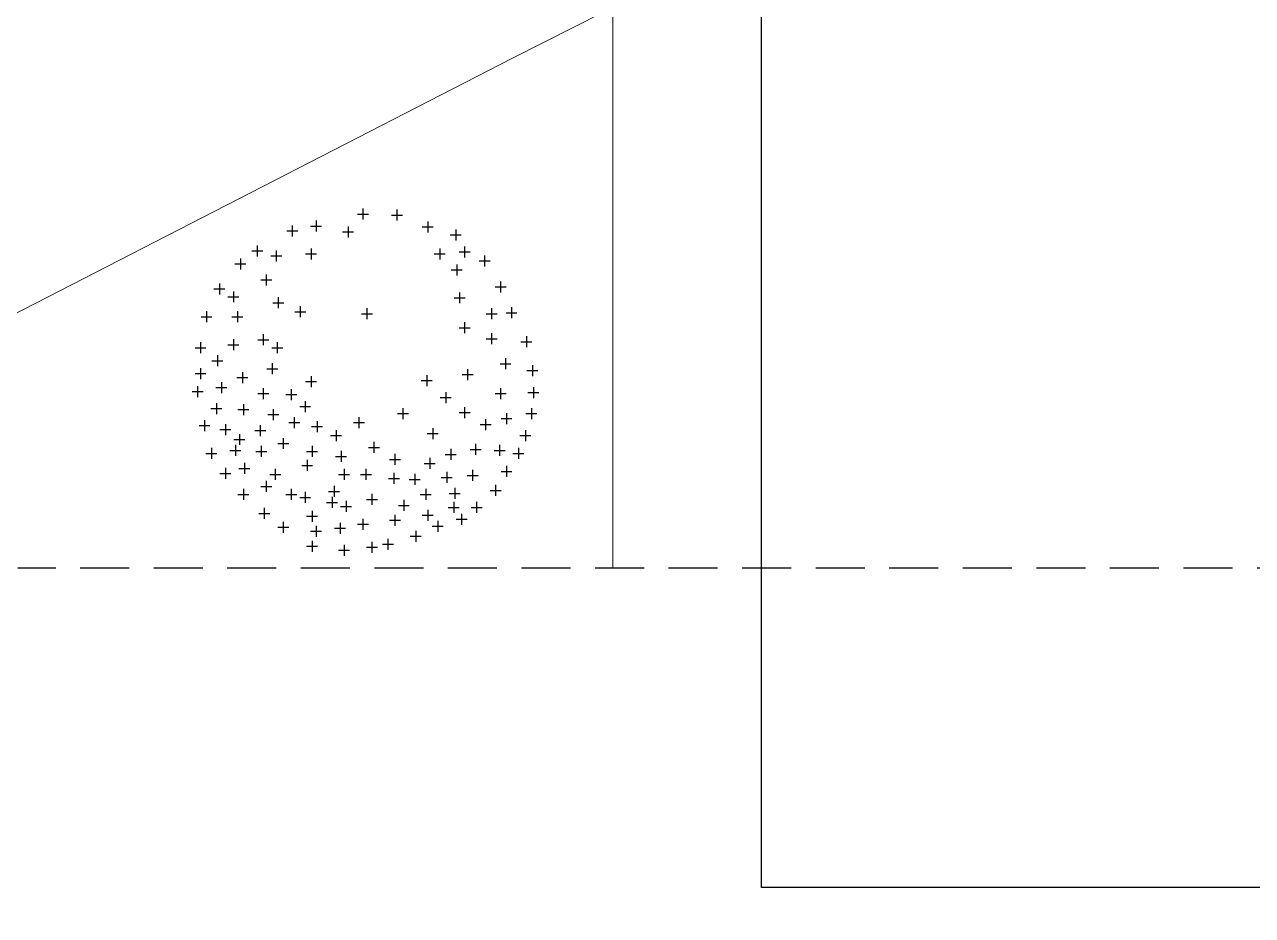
# Model space of a CAD drawing. Header units: inches. Extents: x 203 to 1065, y -1127 to 921.
# Drawn here: x 828.91 to 835.17, y 355.64 to 360.18 of the extents above; entities that cross this region are included whole.
import ezdxf

# ---------------------------------------------------------------- set-up
doc = ezdxf.new("R2010")
doc.units = ezdxf.units.IN
doc.header["$MEASUREMENT"] = 0
doc.linetypes.add('DASHED2', pattern=[0.375, 0.25, -0.125])
for name, color, linetype in [('CC', 110, 'Continuous'), ('CURVAS', 32, 'Continuous'), ('Vegetación', 102, 'Continuous')]:
    doc.layers.add(name, color=color, linetype=linetype)
doc.layers.add('Limite terrenos', color=2, linetype='DASHED2', transparency=0.4)

# ---------------------------------------------------------------- blocks, each defined once
blk = doc.blocks.new('RB13')
for p, q in [((0.00127, 0.49667), (0.00127, 0.4655)), ((-0.09496, 0.49383), (-0.09496, 0.46267)), ((-0.07937, 0.47825), (-0.11054, 0.47825)), ((0.01685, 0.48108), (-0.01432, 0.48108)), ((0.13428, 0.46267), (0.13428, 0.4315)), ((-0.18269, 0.45983), (-0.18269, 0.42867)), ((0.14987, 0.44708), (0.1187, 0.44708)), ((0.2022, 0.4485), (0.2022, 0.41733)), ((-0.16711, 0.44425), (-0.19827, 0.44425)), ((0.04372, 0.44567), (0.04372, 0.4145)), ((-0.26193, 0.43717), (-0.26193, 0.406)), ((0.21779, 0.43292), (0.18662, 0.43292)), ((0.0593, 0.43008), (0.02814, 0.43008)), ((-0.24635, 0.42158), (-0.27752, 0.42158)), ((0.30126, 0.39183), (0.30126, 0.36066)), ((-0.2874, 0.389), (-0.2874, 0.35783)), ((-0.21665, 0.38333), (-0.21665, 0.35216)), ((0.14843, 0.38333), (0.14843, 0.35216)), ((0.24749, 0.37767), (0.24749, 0.3465)), ((-0.27182, 0.37342), (-0.30299, 0.37342)), ((0.31684, 0.37625), (0.28567, 0.37625)), ((-0.20107, 0.36775), (-0.23223, 0.36775)), ((0.16402, 0.36775), (0.13285, 0.36775)), ((-0.34401, 0.3635), (-0.34401, 0.33233)), ((0.26307, 0.36208), (0.2319, 0.36208)), ((0.34937, 0.355), (0.34937, 0.32383)), ((-0.32842, 0.34791), (-0.35959, 0.34791)), ((0.36495, 0.33941), (0.33379, 0.33941)), ((-0.26476, 0.338), (-0.26476, 0.30683)), ((-0.24918, 0.32241), (-0.28035, 0.32241)), ((0.27579, 0.30966), (0.27579, 0.2785)), ((0.29137, 0.29408), (0.2602, 0.29408)), ((-0.38929, 0.28983), (-0.38929, 0.25866)), ((0.4088, 0.28416), (0.4088, 0.253)), ((-0.3737, 0.27425), (-0.40487, 0.27425)), ((0.42439, 0.26858), (0.39322, 0.26858)), ((0.36918, 0.2615), (0.36918, 0.23033)), ((-0.27325, 0.25866), (-0.27325, 0.22749)), ((0.24183, 0.2445), (0.24183, 0.21333)), ((0.38476, 0.24591), (0.3536, 0.24591)), ((-0.25767, 0.24308), (-0.28884, 0.24308)), ((0.25741, 0.22891), (0.22624, 0.22891)), ((-0.42042, 0.21616), (-0.42042, 0.18499)), ((0.17956, 0.21899), (0.17956, 0.18783)), ((-0.36382, 0.21333), (-0.36382, 0.18216)), ((-0.01005, 0.21333), (-0.01005, 0.18216)), ((0.19515, 0.20341), (0.16398, 0.20341)), ((0.35786, 0.20483), (0.35786, 0.17366)), ((0.44559, 0.20483), (0.44559, 0.17366)), ((-0.40483, 0.20058), (-0.436, 0.20058)), ((-0.34823, 0.19774), (-0.3794, 0.19774)), ((0.00553, 0.19774), (-0.02564, 0.19774)), ((0.37344, 0.18924), (0.34228, 0.18924)), ((0.46118, 0.18924), (0.43001, 0.18924)), ((-0.2874, 0.17366), (-0.2874, 0.14249)), ((-0.27182, 0.15808), (-0.30299, 0.15808)), ((-0.36382, 0.14249), (-0.36382, 0.11133)), ((0.28428, 0.13966), (0.28428, 0.10849)), ((-0.46287, 0.13399), (-0.46287, 0.10282)), ((-0.34823, 0.12691), (-0.3794, 0.12691)), ((0.29986, 0.12408), (0.26869, 0.12408)), ((0.36918, 0.12549), (0.36918, 0.09432)), ((-0.44729, 0.11841), (-0.47845, 0.11841)), ((0.24466, 0.11699), (0.24466, 0.08582)), ((0.46257, 0.11699), (0.46257, 0.08582)), ((0.38476, 0.10991), (0.3536, 0.10991)), ((0.26024, 0.10141), (0.22907, 0.10141)), ((0.47816, 0.10141), (0.44699, 0.10141)), ((0.41446, 0.08016), (0.41446, 0.04899)), ((-0.40344, 0.07166), (-0.40344, 0.04049)), ((0.43005, 0.06457), (0.39888, 0.06457)), ((-0.38785, 0.05607), (-0.41902, 0.05607)), ((0.25881, 0.05749), (0.25881, 0.02632)), ((-0.47985, 0.05182), (-0.47985, 0.02066)), ((0.27439, 0.04191), (0.24322, 0.04191)), ((0.46257, 0.04332), (0.46257, 0.01216)), ((-0.29589, 0.04049), (-0.29589, 0.00932)), ((-0.46427, 0.03624), (-0.49543, 0.03624)), ((0.34371, 0.03199), (0.34371, 0.00082)), ((-0.28031, 0.02491), (-0.31148, 0.02491)), ((0.47816, 0.02774), (0.44699, 0.02774)), ((-0.17986, 0.02349), (-0.17986, -0.00768)), ((0.14843, 0.02066), (0.14843, -0.01051)), ((0.35929, 0.01641), (0.32813, 0.01641)), ((-0.16428, 0.00791), (-0.19544, 0.00791)), ((0.16402, 0.00507), (0.13285, 0.00507)), ((0.40314, 0.00366), (0.40314, -0.02751)), ((0.47106, -0.00768), (0.47106, -0.03885)), ((-0.48268, -0.01051), (-0.48268, -0.04168)), ((-0.38929, -0.01334), (-0.38929, -0.04451)), ((0.28428, -0.01334), (0.28428, -0.04451)), ((0.41873, -0.01193), (0.38756, -0.01193)), ((0.20503, -0.01618), (0.20503, -0.04735)), ((0.48665, -0.02326), (0.45548, -0.02326)), ((-0.4671, -0.02609), (-0.49826, -0.02609)), ((-0.23363, -0.02468), (-0.23363, -0.05585)), ((-0.3737, -0.02893), (-0.40487, -0.02893)), ((0.29986, -0.02893), (0.26869, -0.02893)), ((0.22062, -0.03176), (0.18945, -0.03176)), ((-0.21805, -0.04026), (-0.24922, -0.04026)), ((0.16541, -0.05018), (0.16541, -0.08135)), ((0.34088, -0.05868), (0.34088, -0.08985)), ((0.41729, -0.05585), (0.41729, -0.08701)), ((0.181, -0.06576), (0.14983, -0.06576)), ((-0.2874, -0.06718), (-0.2874, -0.09835)), ((-0.47702, -0.07001), (-0.47702, -0.10118)), ((-0.11194, -0.07001), (-0.11194, -0.10118)), ((0.25598, -0.07285), (0.25598, -0.10401)), ((0.43288, -0.07143), (0.40171, -0.07143)), ((0.35646, -0.07426), (0.3253, -0.07426)), ((-0.27182, -0.08276), (-0.30299, -0.08276)), ((-0.46144, -0.0856), (-0.4926, -0.0856)), ((-0.40627, -0.08418), (-0.40627, -0.11535)), ((-0.09635, -0.0856), (-0.12752, -0.0856)), ((0.27156, -0.08843), (0.24039, -0.08843)), ((0.01259, -0.09551), (0.01259, -0.12668)), ((0.19654, -0.09551), (0.19654, -0.12668)), ((-0.39068, -0.09976), (-0.42185, -0.09976)), ((-0.34684, -0.10118), (-0.34684, -0.13235)), ((0.45125, -0.10401), (0.45125, -0.13518)), ((0.13145, -0.10685), (0.13145, -0.13801)), ((0.02817, -0.1111), (-0.003, -0.1111)), ((0.21213, -0.1111), (0.18096, -0.1111)), ((-0.33125, -0.11676), (-0.36242, -0.11676)), ((0.29277, -0.11818), (0.29277, -0.14935)), ((0.39182, -0.11535), (0.39182, -0.14651)), ((0.46684, -0.1196), (0.43567, -0.1196)), ((0.14704, -0.12243), (0.11587, -0.12243)), ((-0.19684, -0.12668), (-0.19684, -0.15785)), ((-0.46004, -0.13235), (-0.46004, -0.16352)), ((0.07768, -0.13235), (0.07768, -0.16352)), ((0.40741, -0.13093), (0.37624, -0.13093)), ((0.30835, -0.13376), (0.27718, -0.13376)), ((-0.18126, -0.14226), (-0.21242, -0.14226)), ((0.3522, -0.14368), (0.3522, -0.17485)), ((-0.44446, -0.14793), (-0.47562, -0.14793)), ((0.09326, -0.14793), (0.0621, -0.14793)), ((0.22768, -0.15501), (0.22768, -0.18618)), ((0.36778, -0.15926), (0.33662, -0.15926)), ((-0.02986, -0.16635), (-0.02986, -0.19752)), ((0.24326, -0.1706), (0.21209, -0.1706)), ((-0.31853, -0.17202), (-0.31853, -0.20318)), ((-0.38646, -0.17485), (-0.38646, -0.20602)), ((0.1456, -0.17768), (0.1456, -0.20885)), ((0.28994, -0.17768), (0.28994, -0.20885)), ((0.36352, -0.17485), (0.36352, -0.20602)), ((-0.44023, -0.18335), (-0.44023, -0.21452)), ((-0.01428, -0.18193), (-0.04545, -0.18193)), ((0.43144, -0.18335), (0.43144, -0.21452)), ((-0.30295, -0.1876), (-0.33412, -0.1876)), ((-0.24778, -0.18618), (-0.24778, -0.21735)), ((-0.37087, -0.19043), (-0.40204, -0.19043)), ((0.3791, -0.19043), (0.34794, -0.19043)), ((0.06353, -0.19185), (0.06353, -0.22302)), ((0.16119, -0.19327), (0.13002, -0.19327)), ((0.30552, -0.19327), (0.27435, -0.19327)), ((-0.42465, -0.19893), (-0.45581, -0.19893)), ((-0.2322, -0.20177), (-0.26337, -0.20177)), ((-0.0893, -0.20035), (-0.0893, -0.23152)), ((0.44703, -0.19893), (0.41586, -0.19893)), ((0.07911, -0.20743), (0.04795, -0.20743)), ((-0.18835, -0.21168), (-0.18835, -0.24285)), ((-0.07371, -0.21593), (-0.10488, -0.21593)), ((0.15975, -0.21735), (0.15975, -0.24852)), ((0.33805, -0.22585), (0.33805, -0.25702)), ((-0.17277, -0.22727), (-0.20393, -0.22727)), ((0.17534, -0.23293), (0.14417, -0.23293)), ((-0.40627, -0.23435), (-0.40627, -0.26552)), ((0.39182, -0.24002), (0.39182, -0.27118)), ((-0.00722, -0.24285), (-0.00722, -0.27402)), ((0.05504, -0.24285), (0.05504, -0.27402)), ((0.25032, -0.24285), (0.25032, -0.27402)), ((0.35363, -0.24143), (0.32247, -0.24143)), ((-0.31004, -0.24568), (-0.31004, -0.27685)), ((-0.39068, -0.24993), (-0.42185, -0.24993)), ((-0.23646, -0.25135), (-0.23646, -0.28252)), ((-0.08647, -0.25418), (-0.08647, -0.28535)), ((-0.1459, -0.25702), (-0.1459, -0.28818)), ((0.40741, -0.2556), (0.37624, -0.2556)), ((-0.29446, -0.26127), (-0.32563, -0.26127)), ((0.00836, -0.25843), (-0.02281, -0.25843)), ((0.07062, -0.25843), (0.03946, -0.25843)), ((0.2659, -0.25843), (0.23473, -0.25843)), ((-0.22088, -0.26693), (-0.25205, -0.26693)), ((-0.07088, -0.26977), (-0.10205, -0.26977)), ((-0.13031, -0.2726), (-0.16148, -0.2726)), ((0.27579, -0.27685), (0.27579, -0.30802)), ((-0.37514, -0.28818), (-0.37514, -0.31935)), ((0.08334, -0.29102), (0.08334, -0.32219)), ((0.29137, -0.29243), (0.2602, -0.29243)), ((-0.2591, -0.29669), (-0.2591, -0.32785)), ((-0.17703, -0.29952), (-0.17703, -0.33069)), ((0.20503, -0.29952), (0.20503, -0.33069)), ((0.34088, -0.29952), (0.34088, -0.33069)), ((-0.35955, -0.30377), (-0.39072, -0.30377)), ((0.09892, -0.3066), (0.06776, -0.3066)), ((0.16541, -0.30802), (0.16541, -0.33919)), ((-0.24352, -0.31227), (-0.27469, -0.31227)), ((-0.0242, -0.31369), (-0.0242, -0.34485)), ((-0.16145, -0.3151), (-0.19261, -0.3151)), ((0.22062, -0.3151), (0.18945, -0.3151)), ((0.35646, -0.3151), (0.3253, -0.3151)), ((0.089, -0.32219), (0.089, -0.35335)), ((0.181, -0.3236), (0.14983, -0.3236)), ((-0.11477, -0.33069), (-0.11477, -0.36185)), ((-0.00862, -0.32927), (-0.03979, -0.32927)), ((0.04938, -0.33352), (0.04938, -0.36469)), ((-0.32136, -0.33635), (-0.32136, -0.36752)), ((-0.25627, -0.33635), (-0.25627, -0.36752)), ((0.10458, -0.33777), (0.07342, -0.33777)), ((-0.09918, -0.34627), (-0.13035, -0.34627)), ((-0.30578, -0.35194), (-0.33695, -0.35194)), ((-0.24069, -0.35194), (-0.27186, -0.35194)), ((0.06496, -0.3491), (0.0338, -0.3491)), ((0.28145, -0.35335), (0.28145, -0.38452)), ((-0.18269, -0.35902), (-0.18269, -0.39019)), ((0.1456, -0.36185), (0.1456, -0.39302)), ((0.29703, -0.36894), (0.26586, -0.36894)), ((-0.27891, -0.37035), (-0.27891, -0.40152)), ((-0.16711, -0.3746), (-0.19827, -0.3746)), ((-0.0893, -0.37319), (-0.0893, -0.40435)), ((0.16119, -0.37744), (0.13002, -0.37744)), ((-0.26333, -0.38594), (-0.2945, -0.38594)), ((0.00127, -0.38452), (0.00127, -0.41569)), ((-0.21099, -0.39019), (-0.21099, -0.42135)), ((-0.07371, -0.38877), (-0.10488, -0.38877)), ((0.22768, -0.39302), (0.22768, -0.42419)), ((0.06636, -0.39585), (0.06636, -0.42702)), ((0.01685, -0.4001), (-0.01432, -0.4001)), ((0.13428, -0.40435), (0.13428, -0.43552)), ((-0.19541, -0.40577), (-0.22657, -0.40577)), ((0.24326, -0.4086), (0.21209, -0.4086)), ((0.08194, -0.41144), (0.05078, -0.41144)), ((-0.14873, -0.41852), (-0.14873, -0.44969)), ((0.14987, -0.41994), (0.1187, -0.41994)), ((-0.13314, -0.43411), (-0.16431, -0.43411)), ((-0.06949, -0.44119), (-0.06949, -0.47236)), ((-0.0242, -0.44969), (-0.0242, -0.48086)), ((0.1456, -0.44686), (0.1456, -0.47802)), ((-0.0539, -0.45677), (-0.08507, -0.45677)), ((0.05504, -0.45819), (0.05504, -0.48936)), ((0.16119, -0.46244), (0.13002, -0.46244)), ((-0.00862, -0.46527), (-0.03979, -0.46527)), ((0.07062, -0.47377), (0.03946, -0.47377))]:
    blk.add_line(p, q)
blk = doc.blocks.new('52312494')
at = {"xscale": 10, "zscale": 10}
blk.add_blockref('RB13', (0.0764, -0.0469), dxfattribs=at)
blk = doc.blocks.new('ARBOL39')
at = {"xscale": 0.15, "yscale": 1.5, "zscale": 0.15}
blk.add_blockref('52312494', (0, 0), dxfattribs=at)
blk = doc.blocks.new('A$C4B6D3AD2')
at = {"layer": 'CC'}
blk.add_lwpolyline([(-6.9984, 8.268), (0, 8.268), (0, 0.026), (-6.9984, 0.026)], close=True, dxfattribs=at)

msp = doc.modelspace()

# ---------------------------------------------------------------- linework, layer by layer
at = {"layer": 'CURVAS', "lineweight": 0}
msp.add_lwpolyline([(848.6894, 367.214), (845.4597, 365.8829), (842.6081, 364.7496), (840.2425, 363.859), (838.3377, 363.1951), (836.341, 362.4044), (834.0262, 361.3426), (831.3933, 360.0095), (828.8395, 358.6986), (826.7618, 357.703), (825.1602, 357.0229), (823.8595, 356.546), (822.4315, 355.998), (820.8568, 355.3664), (819.1976, 354.679), (817.8286, 354.1024), (816.812, 353.6644), (816.1078, 353.3391), (814.8306, 352.5554), (812.6183, 351.0798)], dxfattribs=at)
at = {"layer": 'Limite terrenos'}
msp.add_line((842.5638, 357.4095), (828.8711, 357.4095), dxfattribs=at)
at = {"layer": 'Vegetación', "linetype": 'Continuous', "lineweight": 0}
msp.add_lwpolyline([(842.5638, 364.7895), (842.5638, 364.7895), (831.9038, 364.7895), (831.9038, 357.4095)], dxfattribs=at)

# ---------------------------------------------------------------- block references
at = {"layer": 'CC', "rotation": 180}
msp.add_blockref('A$C4B6D3AD2', (832.6628, 364.0484), dxfattribs=at)
at = {"layer": 'Vegetación', "xscale": -1.19710281219536, "yscale": 1.19710281219536, "zscale": 1.19710281219536}
msp.add_blockref('ARBOL39', (830.6466, 358.4357), dxfattribs=at)

doc.saveas('drawing.dxf')
